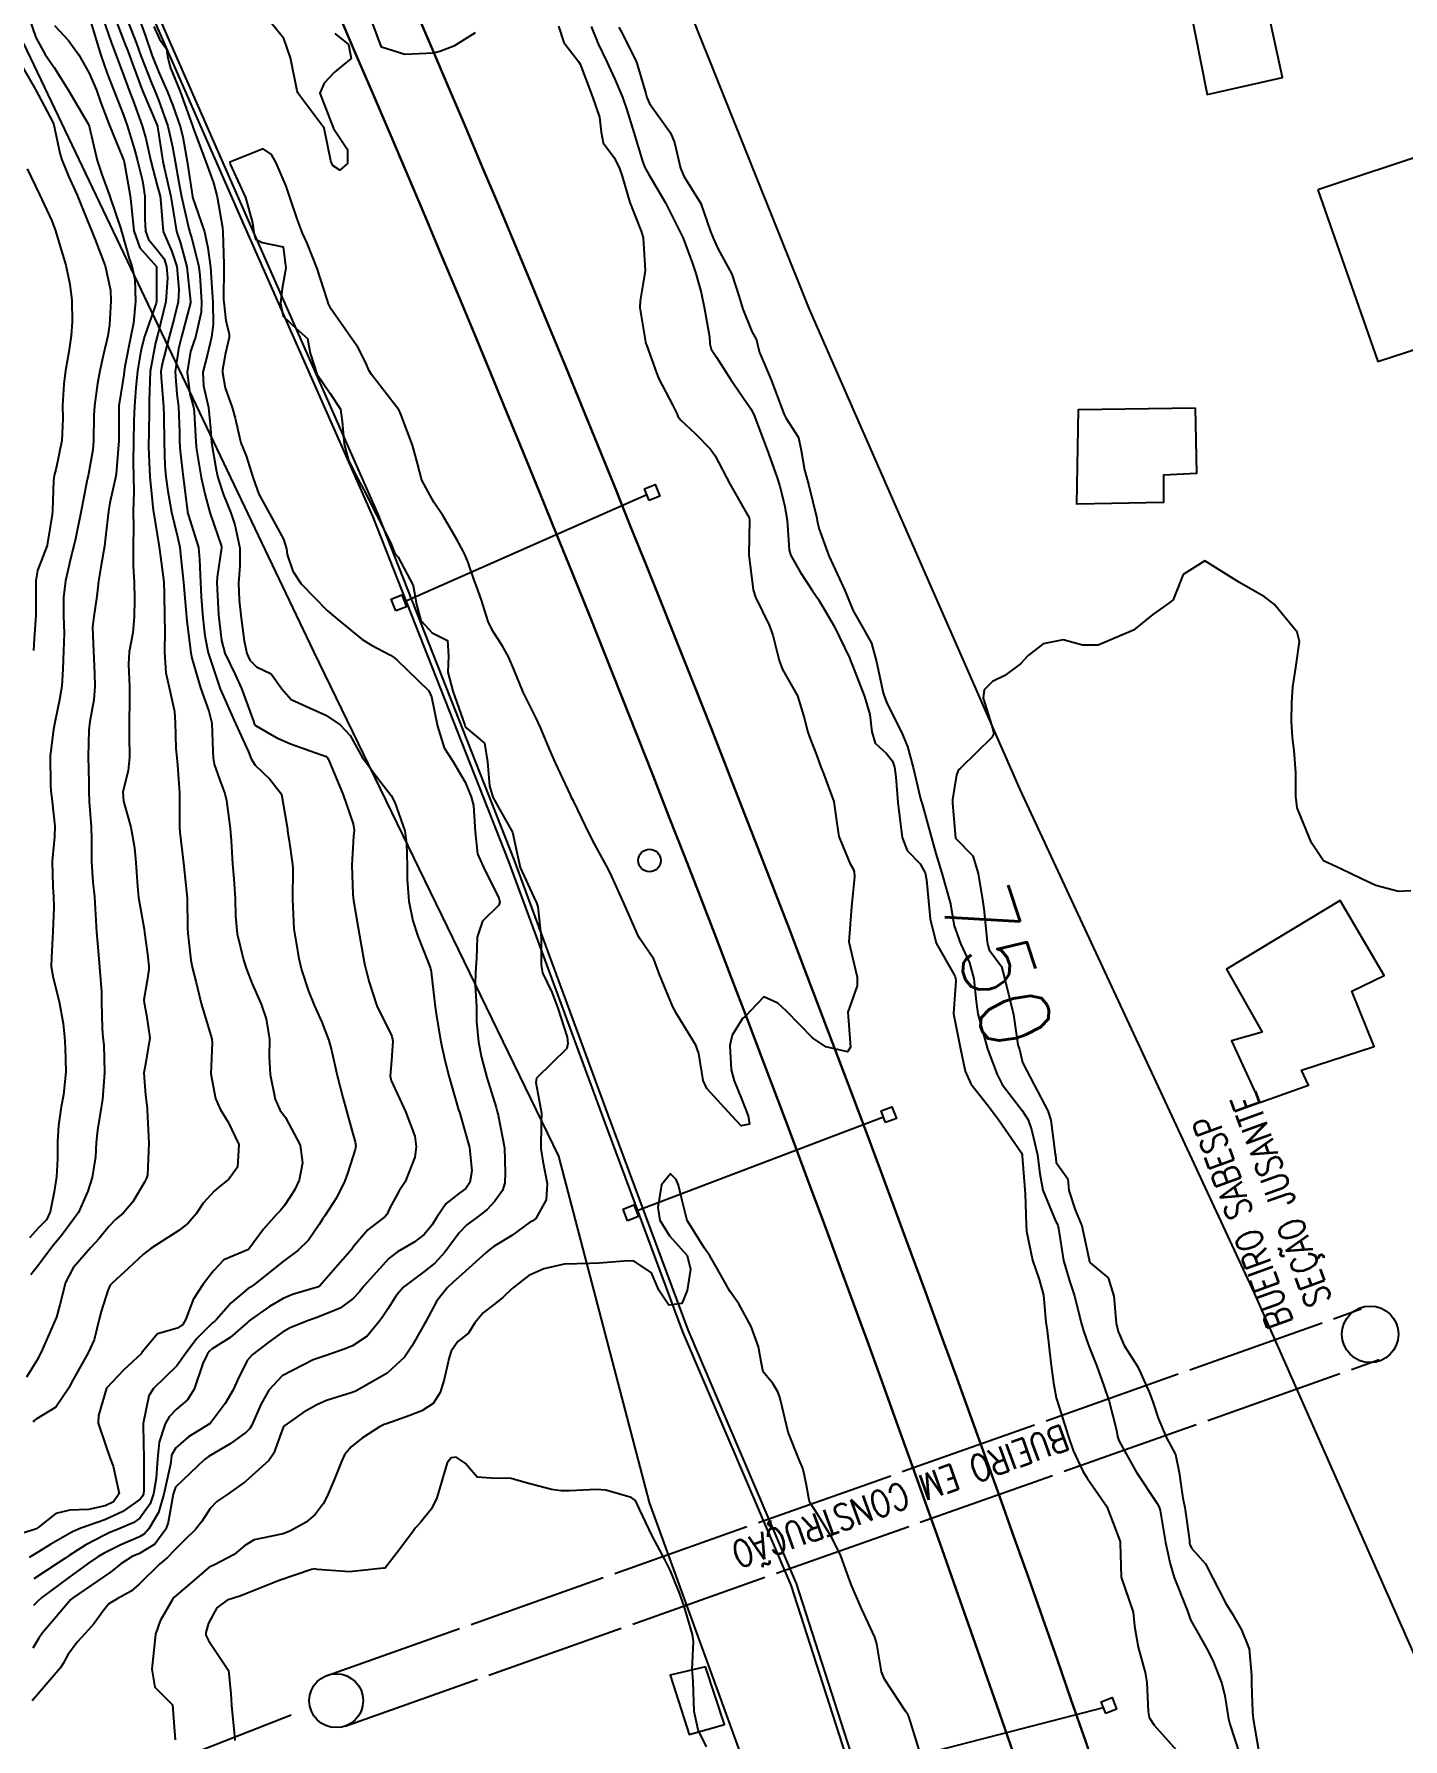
# Model space of a CAD drawing. Header units: metres. Extents: x 318500 to 325275, y 7408834 to 7428799.
# Drawn here: x 322044.4 to 322122.5, y 7422528 to 7422625.2 of the extents above; entities that cross this region are included whole.
import ezdxf
from ezdxf.enums import TextEntityAlignment as Align

# ---------------------------------------------------------------- set-up
doc = ezdxf.new("R2010")
doc.units = ezdxf.units.M
doc.header["$MEASUREMENT"] = 0
doc.linetypes.add('CONTINUO', pattern=[0])
doc.linetypes.add('TRACEJADO', pattern=[8.7, 8, -0.7])
doc.layers.add('_TEXTO_CONGELA', color=45, linetype='Continuous', plot=False)
for name, color, linetype in [('BUEIRO', 151, 'Continuous'), ('Canaleta de Drenagem', 151, 'Continuous'), ('Cotas', 45, 'Continuous'), ('Curvas de Nivel 1m', 11, 'Continuous'), ('Curvas de Nivel 5m', 15, 'Continuous'), ('Divisas', 45, 'Continuous'), ('Edificações', 30, 'Continuous'), ('Linha Férrea', 20, 'Continuous'), ('Postes', 20, 'Continuous'), ('Pórticos', 45, 'Continuous'), ('Vias Primárias', 230, 'Continuous')]:
    doc.layers.add(name, color=color, linetype=linetype)
doc.styles.add('ROMANS', font='romans', dxfattribs={"height": 0.2})
doc.styles.add('Style-STANDARD', font='STANDARD.shx')

msp = doc.modelspace()

# ---------------------------------------------------------------- linework, layer by layer
at = {"layer": '_TEXTO_CONGELA'}
msp.add_line((321611.191, 7422354.047), (322059.095, 7422529.362), dxfattribs=at)
at = {"layer": 'BUEIRO', "linetype": 'TRACEJADO', "flags": 128}
for points in [[(322061.158, 7422531.61), (322120.138, 7422552.506)], [(322062.181, 7422528.723), (322121.161, 7422549.618)]]:
    msp.add_lwpolyline(points, dxfattribs=at)
at = {"layer": 'BUEIRO', "linetype": 'CONTINUO'}
for centre, radius in [((322120.65, 7422551.062), 1.613), ((322061.669, 7422530.167), 1.537)]:
    msp.add_circle(centre, radius, dxfattribs=at)
at = {"layer": 'Canaleta de Drenagem'}
for points in [[(322095.666, 7422511.795), (322087.628, 7422536.75), (322081.446, 7422551.203), (322076.881, 7422563.485), (322071.511, 7422578.033), (322063.755, 7422597.724), (322056.442, 7422614.289), (322042.274, 7422646.556)], [(322042.549, 7422646.677), (322056.716, 7422614.41), (322064.032, 7422597.839), (322071.791, 7422578.14), (322077.162, 7422563.589), (322081.725, 7422551.315), (322087.909, 7422536.855), (322095.95, 7422511.892)]]:
    msp.add_lwpolyline(points, dxfattribs=at)
at = {"layer": 'Curvas de Nivel 1m', "flags": 128}
for points, elevation in [([(322048.401, 7422626.012), (322048.837, 7422624.758), (322049.108, 7422624.005), (322049.562, 7422622.786), (322049.86, 7422621.995), (322050.059, 7422621.476), (322050.602, 7422619.984), (322050.803, 7422619.271), (322051.095, 7422617.976), (322051.478, 7422616.507), (322051.619, 7422615.968), (322051.637, 7422615.798), (322051.792, 7422613.965), (322052.285, 7422612.814), (322052.571, 7422611.953), (322052.695, 7422610.657), (322052.649, 7422609.951), (322052.431, 7422609.01), (322052.147, 7422607.958), (322051.714, 7422606.335), (322051.665, 7422605.965), (322051.677, 7422605.623), (322051.816, 7422603.962), (322051.838, 7422603.426), (322051.848, 7422601.961), (322051.892, 7422600.586), (322051.946, 7422599.96), (322052.056, 7422599.15), (322052.269, 7422597.954), (322052.614, 7422596.544), (322052.741, 7422595.947), (322052.792, 7422595.542), (322052.947, 7422593.943), (322053.121, 7422591.97), (322053.128, 7422591.94), (322053.147, 7422591.732), (322053.369, 7422589.938), (322053.431, 7422589.622), (322053.934, 7422587.932), (322054.4, 7422586.607), (322054.563, 7422585.925), (322054.634, 7422584.328), (322054.65, 7422583.916), (322054.701, 7422583.579), (322055.028, 7422582.668), (322055.317, 7422581.907), (322055.415, 7422581.505), (322055.621, 7422579.904), (322055.684, 7422579.202), (322055.757, 7422577.902), (322055.824, 7422577.035), (322055.902, 7422575.9), (322055.918, 7422574.907), (322056.015, 7422573.899), (322056.375, 7422572.416), (322056.54, 7422571.893), (322056.878, 7422571.058), (322057.385, 7422569.882), (322057.663, 7422569.062), (322057.86, 7422567.875), (322057.847, 7422566.901), (322057.891, 7422565.874), (322058.184, 7422564.475), (322058.457, 7422563.865), (322058.773, 7422563.421), (322059.619, 7422561.847), (322059.736, 7422560.841), (322059.545, 7422559.848), (322059.295, 7422559.278), (322058.708, 7422558.407), (322058.463, 7422558.104), (322058.242, 7422557.867), (322057.51, 7422557.055), (322056.67, 7422555.89), (322055.265, 7422555.303), (322054.658, 7422554.689), (322054.086, 7422553.918), (322053.507, 7422553.057), (322053.096, 7422551.933), (322052.921, 7422551.63), (322052.612, 7422551.414), (322051.478, 7422551.085), (322050.591, 7422550.046), (322050.567, 7422549.993), (322050.554, 7422549.97), (322049.541, 7422549.019), (322048.57, 7422547.99), (322048.103, 7422546.44), (322048.089, 7422545.997), (322048.521, 7422544.693), (322048.781, 7422543.987), (322048.94, 7422543.551), (322049.286, 7422541.982), (322048.96, 7422541.508), (322048.479, 7422541.284), (322047.536, 7422541.065), (322046.475, 7422541.03), (322045.67, 7422540.834), (322044.66, 7422540.047), (322044.546, 7422539.961), (322044.458, 7422539.927), (322043.021, 7422539.495)], 758), ([(322049.091, 7422626.005), (322049.587, 7422624.724), (322049.792, 7422624.206), (322049.87, 7422623.996), (322050.043, 7422623.523), (322050.622, 7422621.984), (322051.433, 7422620.06), (322051.467, 7422619.971), (322051.48, 7422619.931), (322051.517, 7422619.691), (322051.739, 7422618.203), (322051.778, 7422617.966), (322051.845, 7422617.614), (322052.233, 7422615.959), (322052.386, 7422615.026), (322052.55, 7422613.953), (322052.78, 7422613.297), (322053.147, 7422611.944), (322053.358, 7422609.973), (322053.355, 7422609.941), (322053.347, 7422609.898), (322052.849, 7422607.948), (322052.666, 7422607.263), (322052.476, 7422605.953), (322052.582, 7422604.69), (322052.673, 7422603.95), (322052.723, 7422602.514), (322052.732, 7422601.948), (322052.76, 7422601.433), (322052.928, 7422599.945), (322053.184, 7422597.987), (322053.193, 7422597.941), (322053.228, 7422597.827), (322053.806, 7422595.934), (322053.876, 7422595.25), (322053.918, 7422593.933), (322053.969, 7422593.131), (322054.065, 7422591.931), (322054.167, 7422590.897), (322054.356, 7422589.928), (322054.982, 7422588.041), (322055.026, 7422587.921), (322055.097, 7422587.744), (322055.924, 7422585.907), (322056.664, 7422584.277), (322056.825, 7422583.892), (322057.036, 7422583.531), (322057.886, 7422582.731), (322058.544, 7422581.867), (322058.868, 7422579.986), (322058.879, 7422579.862), (322058.893, 7422579.765), (322058.983, 7422579.206), (322059.178, 7422577.858), (322059.191, 7422577.633), (322059.18, 7422575.856), (322059.258, 7422574.197), (322059.297, 7422573.854), (322059.537, 7422572.491), (322059.693, 7422571.848), (322060.085, 7422570.629), (322060.41, 7422569.837), (322060.845, 7422568.863), (322061.248, 7422567.826), (322061.39, 7422567.259), (322061.713, 7422565.821), (322062.049, 7422564.559), (322062.245, 7422563.815), (322062.753, 7422562.013), (322062.784, 7422561.809), (322062.748, 7422561.607), (322062.313, 7422560.235), (322062.167, 7422559.816), (322061.683, 7422558.853), (322061.022, 7422557.827), (322060.889, 7422557.636), (322060.692, 7422557.327), (322060.082, 7422556.436), (322059.479, 7422555.848), (322058.664, 7422555.228), (322056.96, 7422553.885), (322056.78, 7422553.756), (322056.647, 7422553.666), (322055.67, 7422552.864), (322054.832, 7422551.908), (322054.727, 7422551.8), (322054.617, 7422551.714), (322053.709, 7422550.818), (322053.058, 7422549.933), (322052.583, 7422549.262), (322051.229, 7422547.96), (322050.976, 7422547.552), (322050.652, 7422545.968), (322050.647, 7422545.86), (322050.691, 7422543.967), (322050.692, 7422542.167), (322050.665, 7422541.967), (322050.621, 7422541.835), (322050.485, 7422541.658), (322049.501, 7422540.953), (322048.468, 7422540.49), (322047.103, 7422540.01), (322046.66, 7422539.813), (322046.455, 7422539.702), (322045.393, 7422539.089), (322044.437, 7422538.51), (322044.149, 7422538.338)], 757), ([(322044.162, 7422626.072), (322044.536, 7422625.013), (322045.072, 7422624.058), (322045.569, 7422623.32), (322046.381, 7422622.038), (322047.521, 7422620.096), (322047.556, 7422620.02), (322047.57, 7422619.969), (322048.026, 7422618.015), (322048.294, 7422617.206), (322048.736, 7422616.007), (322049.391, 7422614.05), (322049.408, 7422614), (322049.439, 7422613.893), (322049.85, 7422612.419), (322050.007, 7422611.991), (322050.178, 7422611.219), (322050.226, 7422609.987), (322050.106, 7422608.724), (322049.951, 7422607.991), (322049.61, 7422606.263), (322049.575, 7422605.996), (322049.545, 7422605.789), (322049.314, 7422604.236), (322049.275, 7422604.036), (322049.269, 7422604), (322049.268, 7422602.012), (322049.12, 7422600.143), (322049.099, 7422600.002), (322048.751, 7422598.492), (322048.673, 7422598.006), (322048.529, 7422596.688), (322048.44, 7422596.008), (322048.263, 7422594.936), (322048.108, 7422594.011), (322048.007, 7422593.168), (322047.831, 7422592.01), (322047.769, 7422591.383), (322047.814, 7422590.01), (322047.871, 7422588.772), (322047.893, 7422588.008), (322047.843, 7422587.255), (322047.62, 7422586.012), (322047.556, 7422585.52), (322047.52, 7422584.013), (322047.551, 7422582.538), (322047.557, 7422582.012), (322047.578, 7422581.445), (322047.69, 7422580.01), (322047.712, 7422579.276), (322047.708, 7422578.009), (322047.791, 7422576.85), (322047.871, 7422576.006), (322047.937, 7422574.993), (322047.998, 7422574.004), (322048.068, 7422573.168), (322048.171, 7422572.001), (322048.27, 7422570.598), (322048.282, 7422569.999), (322048.308, 7422568.528), (322048.357, 7422567.997), (322048.406, 7422567.577), (322048.458, 7422565.995), (322048.33, 7422564.454), (322048.259, 7422563.998), (322048.052, 7422562.71), (322047.971, 7422562.002), (322047.927, 7422561.187), (322047.754, 7422560.005), (322047.503, 7422559.224), (322046.967, 7422558.016), (322046.86, 7422557.856), (322046.694, 7422557.642), (322046.003, 7422556.707), (322045.441, 7422556.038), (322044.659, 7422554.99), (322044.255, 7422554.453)], 761), ([(322047.658, 7422625.961), (322048.231, 7422624.013), (322048.596, 7422622.978), (322048.974, 7422622.006), (322049.529, 7422620.592), (322049.746, 7422619.997), (322050.158, 7422618.642), (322050.328, 7422617.988), (322050.621, 7422616.845), (322050.746, 7422615.981), (322050.744, 7422614.687), (322050.789, 7422613.98), (322050.961, 7422613.503), (322051.43, 7422612.938), (322051.852, 7422612.391), (322051.995, 7422611.961), (322052.051, 7422611.32), (322051.946, 7422609.962), (322051.485, 7422608.091), (322051.45, 7422607.969), (322051.356, 7422607.613), (322051.06, 7422605.974), (322050.991, 7422604.299), (322050.992, 7422603.975), (322050.969, 7422602.29), (322050.963, 7422601.975), (322050.962, 7422601.66), (322051.034, 7422599.973), (322051.231, 7422598.038), (322051.239, 7422597.97), (322051.562, 7422595.965), (322051.765, 7422594.541), (322051.826, 7422593.96), (322051.86, 7422593.269), (322051.866, 7422591.959), (322051.883, 7422591.215), (322051.879, 7422589.959), (322051.944, 7422588.794), (322052.139, 7422587.954), (322052.439, 7422586.59), (322052.485, 7422585.949), (322052.527, 7422584.468), (322052.571, 7422583.947), (322052.619, 7422583.529), (322052.73, 7422581.944), (322052.718, 7422580.221), (322052.729, 7422579.944), (322052.752, 7422579.708), (322052.947, 7422577.94), (322052.967, 7422577.763), (322053.156, 7422575.937), (322053.186, 7422574.207), (322053.197, 7422573.936), (322053.367, 7422572.405), (322053.465, 7422571.931), (322053.683, 7422571.123), (322053.972, 7422569.923), (322054.455, 7422568.297), (322054.574, 7422567.914), (322054.591, 7422567.677), (322054.524, 7422565.914), (322054.789, 7422564.508), (322055.045, 7422563.907), (322055.503, 7422563.168), (322056.114, 7422561.896), (322056.041, 7422560.592), (322055.546, 7422559.902), (322055.091, 7422559.54), (322054.72, 7422559.243), (322054.085, 7422558.544), (322053.672, 7422557.925), (322053.229, 7422557.395), (322052.686, 7422556.98), (322052.053, 7422556.576), (322051.087, 7422555.964), (322050.667, 7422555.632), (322049.809, 7422554.828), (322048.877, 7422553.988), (322048.777, 7422553.86), (322048.643, 7422553.552), (322048.251, 7422552.37), (322048.168, 7422551.997), (322047.854, 7422550.749), (322047.519, 7422550.006), (322046.573, 7422548.305), (322046.436, 7422548.022), (322045.678, 7422546.908), (322044.543, 7422546.229), (322044.438, 7422546.155), (322044.373, 7422546.052)], 759), ([(322049.765, 7422625.998), (322050.27, 7422624.673), (322050.525, 7422623.986), (322051.149, 7422622.383), (322051.314, 7422621.974), (322051.542, 7422621.419), (322052.06, 7422619.962), (322052.336, 7422618.786), (322052.474, 7422617.955), (322052.68, 7422616.754), (322052.847, 7422615.949), (322053.268, 7422614.117), (322053.311, 7422613.942), (322053.341, 7422613.843), (322053.436, 7422613.554), (322053.829, 7422611.936), (322053.889, 7422611.459), (322053.989, 7422609.934), (322053.968, 7422609.348), (322053.635, 7422607.937), (322053.564, 7422607.732), (322053.352, 7422607.12), (322053.162, 7422605.943), (322053.321, 7422604.705), (322053.528, 7422603.938), (322053.564, 7422603.68), (322053.65, 7422601.936), (322053.693, 7422601.519), (322053.965, 7422599.933), (322054.171, 7422599.006), (322054.463, 7422597.928), (322055.12, 7422596.002), (322055.129, 7422595.921), (322054.868, 7422594.238), (322054.856, 7422593.923), (322054.96, 7422592.115), (322054.978, 7422591.922), (322055.131, 7422590.641), (322055.314, 7422589.917), (322055.894, 7422588.695), (322056.269, 7422587.902), (322056.941, 7422586.023), (322056.995, 7422585.891), (322057.069, 7422585.79), (322058.275, 7422585.088), (322059.059, 7422584.741), (322060.766, 7422584.13), (322061.052, 7422584.029), (322061.161, 7422583.948), (322061.226, 7422583.837), (322061.357, 7422583.524), (322062.058, 7422581.824), (322062.639, 7422580.172), (322062.692, 7422579.814), (322062.65, 7422579.478), (322062.555, 7422577.816), (322062.622, 7422576.138), (322062.662, 7422575.813), (322062.917, 7422574.253), (322062.989, 7422573.809), (322063.274, 7422572.185), (322063.367, 7422571.803), (322063.539, 7422571.141), (322063.988, 7422569.793), (322064.834, 7422568.062), (322064.892, 7422567.779), (322064.819, 7422566.687), (322064.754, 7422565.781), (322064.806, 7422565.53), (322065.617, 7422563.767), (322066.157, 7422562.361), (322066.233, 7422561.758), (322066.147, 7422561.162), (322065.6, 7422559.767), (322065.255, 7422559.239), (322064.707, 7422558.229), (322064.574, 7422557.909), (322064.453, 7422557.784), (322063.465, 7422557.022), (322062.674, 7422556.097), (322062.556, 7422555.926), (322062.463, 7422555.812), (322061.621, 7422554.86), (322060.726, 7422553.829), (322060.685, 7422553.794), (322060.649, 7422553.778), (322059.169, 7422553.325), (322058.639, 7422553.112), (322057.852, 7422552.652), (322056.776, 7422551.888), (322056.688, 7422551.82), (322056.618, 7422551.759), (322055.617, 7422550.888), (322054.595, 7422550.233), (322054.421, 7422550.084), (322054.297, 7422549.914), (322054.06, 7422549.393), (322053.571, 7422547.925), (322053.175, 7422547.317), (322052.553, 7422546.801), (322052.131, 7422546.362), (322051.914, 7422545.949), (322051.561, 7422544.918), (322051.468, 7422543.956), (322051.403, 7422542.86), (322051.248, 7422541.959), (322051.055, 7422541.388), (322050.469, 7422540.576), (322050.116, 7422540.323), (322049.315, 7422539.981), (322048.709, 7422539.735), (322048.454, 7422539.616), (322047.391, 7422539.06), (322046.436, 7422538.45), (322046.181, 7422538.276), (322045.807, 7422538.029), (322044.421, 7422537.116)], 756), ([(322061.594, 7422625.242), (322062.373, 7422624.614), (322062.513, 7422623.826), (322062.005, 7422623.402), (322061.568, 7422623.039), (322060.986, 7422622.418), (322060.735, 7422621.848), (322061.52, 7422619.84), (322062.309, 7422618.629), (322062.302, 7422617.828), (322061.869, 7422617.46), (322061.498, 7422617.712), (322061.41, 7422617.841), (322061.358, 7422617.984), (322060.979, 7422619.845), (322059.549, 7422621.762), (322059.486, 7422621.861), (322059.436, 7422621.977), (322059.066, 7422623.868), (322058.68, 7422624.963), (322057.945, 7422625.885)], 754), ([(322069.596, 7422625.284), (322068.377, 7422624.537), (322067.585, 7422624.22), (322067.212, 7422624.136), (322065.583, 7422624.06), (322064.25, 7422624.464), (322063.751, 7422625.808)], 754), ([(322074.349, 7422625.669), (322074.655, 7422624.728), (322075.48, 7422623.651), (322075.578, 7422623.496), (322076.293, 7422621.639), (322076.68, 7422620.485), (322076.787, 7422619.631), (322076.897, 7422619.012), (322077.506, 7422618.198), (322077.804, 7422617.617), (322077.985, 7422617.123), (322078.423, 7422615.61), (322079.066, 7422613.984), (322079.185, 7422613.603), (322079.285, 7422611.737), (322079.274, 7422611.601), (322078.998, 7422610.002), (322078.99, 7422609.604), (322079.305, 7422607.657), (322079.319, 7422607.6), (322079.359, 7422607.485), (322079.856, 7422606.103), (322080.061, 7422605.589), (322080.868, 7422604.026), (322081.096, 7422603.573), (322081.161, 7422603.426), (322081.306, 7422603.21), (322082.167, 7422602.425), (322083.026, 7422601.544), (322083.284, 7422601.171), (322084.132, 7422599.531), (322085.232, 7422597.628), (322085.241, 7422597.52), (322085.21, 7422595.52), (322085.454, 7422593.516), (322085.578, 7422593.11), (322086.364, 7422591.502), (322086.578, 7422590.932), (322086.93, 7422589.493), (322087.122, 7422588.985), (322087.99, 7422587.477), (322088.38, 7422586.171), (322088.543, 7422585.468), (322088.677, 7422585.077), (322089.057, 7422584.12), (322089.294, 7422583.458), (322089.462, 7422583.038), (322090.059, 7422581.45), (322090.228, 7422580.221), (322090.338, 7422579.447), (322090.975, 7422577.939), (322091.152, 7422577.618), (322091.22, 7422577.436), (322091.242, 7422577.16), (322091.052, 7422575.438), (322090.91, 7422573.44), (322091.281, 7422571.821), (322091.377, 7422571.433), (322091.384, 7422570.931), (322090.86, 7422569.44), (322090.997, 7422567.438), (322090.827, 7422567.167), (322089.606, 7422567.452), (322088.838, 7422567.969), (322087.356, 7422569.483), (322086.867, 7422569.956), (322086.058, 7422570.316), (322085.302, 7422569.513), (322085.092, 7422569.281), (322084.853, 7422569.066), (322084.251, 7422568.114), (322084.118, 7422567.527), (322084.202, 7422566.14), (322084.361, 7422565.524), (322084.794, 7422564.486), (322085.175, 7422563.514), (322085.239, 7422563.047), (322084.772, 7422562.956), (322084.227, 7422563.526), (322082.803, 7422565.077), (322082.603, 7422565.543), (322082.352, 7422567.074), (322082.175, 7422567.55), (322081.103, 7422569.32), (322080.963, 7422569.568), (322080.863, 7422569.747), (322080.111, 7422571.582), (322079.779, 7422572.467), (322079.011, 7422573.598), (322078.912, 7422573.758), (322078.097, 7422575.608), (322077.398, 7422577.181), (322077.186, 7422577.618), (322076.974, 7422577.993), (322076.394, 7422579.038), (322076.106, 7422579.633), (322075.219, 7422581.445), (322075.111, 7422581.649), (322075.023, 7422581.83), (322074.17, 7422583.663), (322073.831, 7422584.442), (322073.325, 7422585.676), (322073.078, 7422586.207), (322072.326, 7422587.688), (322071.782, 7422589.032), (322071.49, 7422589.696), (322071.136, 7422590.349), (322070.607, 7422591.17), (322070.333, 7422591.712), (322069.96, 7422592.926), (322069.673, 7422593.723), (322069.538, 7422594.08), (322069.194, 7422595.087), (322068.996, 7422595.531), (322068.901, 7422595.734), (322068.556, 7422596.394), (322067.742, 7422597.752), (322067.242, 7422598.529), (322066.543, 7422599.767), (322066.306, 7422600.734), (322066.026, 7422601.773), (322065.308, 7422603.638), (322065.238, 7422603.781), (322064.978, 7422604.122), (322063.674, 7422605.805), (322063.552, 7422606.017), (322063.347, 7422606.511), (322062.903, 7422607.364), (322062.582, 7422607.822), (322061.385, 7422609.532), (322061.232, 7422609.842), (322061.151, 7422610.085), (322060.571, 7422611.848), (322060.001, 7422613.287), (322059.748, 7422613.857), (322059.451, 7422614.623), (322059.038, 7422615.866), (322058.804, 7422616.547), (322058.244, 7422617.879), (322057.975, 7422618.354), (322057.508, 7422618.672), (322055.607, 7422617.918), (322055.624, 7422617.793), (322056.498, 7422615.905), (322056.897, 7422614.45), (322056.963, 7422613.897), (322057.071, 7422613.53), (322057.434, 7422613.337), (322058.646, 7422613.086), (322058.791, 7422611.869), (322058.577, 7422610.698), (322058.498, 7422609.873), (322058.646, 7422609.138), (322059.369, 7422608.439), (322060.026, 7422607.853), (322060.182, 7422607.021), (322060.558, 7422605.848), (322061.323, 7422604.71), (322061.911, 7422603.831), (322062.007, 7422603.122), (322062.121, 7422601.827), (322062.363, 7422600.916), (322062.917, 7422599.815), (322063.251, 7422599.222), (322063.965, 7422597.799), (322064.77, 7422596.223), (322064.938, 7422595.784), (322065.017, 7422595.602), (322065.196, 7422595.378), (322066.061, 7422593.771), (322066.255, 7422592.677), (322066.497, 7422591.767), (322067.143, 7422591.062), (322068.024, 7422590.632), (322068.066, 7422589.746), (322068.031, 7422588.831), (322068.327, 7422587.742), (322069.003, 7422585.799), (322069.023, 7422585.731), (322069.035, 7422585.696), (322069.069, 7422585.667), (322070.132, 7422584.785), (322070.296, 7422583.711), (322070.404, 7422582.334), (322070.606, 7422581.706), (322071.009, 7422580.977), (322071.728, 7422579.693), (322071.931, 7422578.74), (322072.169, 7422577.688), (322072.945, 7422575.989), (322073.101, 7422575.678), (322073.165, 7422575.448), (322073.356, 7422573.673), (322073.354, 7422572.133), (322073.433, 7422571.672), (322073.966, 7422570.571), (322074.317, 7422569.658), (322074.835, 7422568), (322074.874, 7422567.649), (322074.827, 7422567.371), (322073.087, 7422565.676), (322073.052, 7422565.43), (322073.371, 7422563.671), (322073.363, 7422563.079), (322073.342, 7422561.664), (322073.462, 7422560.943), (322073.702, 7422559.66), (322073.648, 7422558.729), (322073.062, 7422557.666), (322072.844, 7422557.522), (322072.696, 7422557.431), (322071.676, 7422556.695), (322070.676, 7422556.081), (322070.451, 7422555.926), (322070.198, 7422555.707), (322068.656, 7422554.323), (322068.344, 7422554.042), (322068.016, 7422553.736), (322067.409, 7422552.972), (322066.752, 7422551.749), (322066.709, 7422551.658), (322066.616, 7422551.49), (322065.974, 7422550.385), (322065.559, 7422549.765), (322064.581, 7422548.839), (322062.745, 7422547.807), (322062.621, 7422547.757), (322062.569, 7422547.736), (322061.108, 7422547.278), (322060.558, 7422547.035), (322059.791, 7422546.601), (322058.739, 7422545.857), (322058.644, 7422545.752), (322058.534, 7422545.443), (322058.105, 7422544.277), (322057.823, 7422543.87), (322056.498, 7422542.659), (322055.431, 7422541.901), (322054.863, 7422541.528), (322054.478, 7422541.134), (322053.994, 7422540.39), (322053.648, 7422539.922), (322053.035, 7422539.348), (322052.442, 7422538.748), (322052.041, 7422538.341), (322051.593, 7422537.953), (322050.418, 7422536.817), (322049.967, 7422536.422), (322049.173, 7422535.982), (322048.701, 7422535.692), (322048.4, 7422535.308), (322047.84, 7422534.547), (322047.348, 7422534.005), (322046.889, 7422533.496), (322046.361, 7422532.773), (322046.09, 7422532.288), (322045.924, 7422532.026), (322044.331, 7422530.166)], 753), ([(322051.269, 7422625.647), (322051.589, 7422624.919), (322051.991, 7422624.371), (322052.052, 7422623.963), (322052.196, 7422623.335), (322052.767, 7422621.952), (322053.469, 7422619.993), (322053.483, 7422619.941), (322053.493, 7422619.913), (322053.519, 7422619.809), (322054.238, 7422617.933), (322054.668, 7422616.743), (322054.877, 7422615.926), (322055.18, 7422614.187), (322055.207, 7422613.922), (322055.261, 7422612.082), (322055.259, 7422611.922), (322055.246, 7422610.067), (322055.252, 7422609.921), (322055.374, 7422608.868), (322055.567, 7422608.121), (322055.567, 7422607.917), (322055.351, 7422607.015), (322055.185, 7422606.078), (322055.174, 7422605.922), (322055.327, 7422605.047), (322055.738, 7422603.914), (322055.895, 7422603.318), (322056.217, 7422601.906), (322056.534, 7422601.162), (322056.939, 7422599.895), (322057.246, 7422598.975), (322057.863, 7422597.881), (322058.669, 7422596.408), (322058.826, 7422595.866), (322058.874, 7422595.542), (322059.187, 7422594.593), (322059.667, 7422593.855), (322061.157, 7422592.34), (322061.761, 7422591.831), (322063.133, 7422590.706), (322063.683, 7422590.357), (322064.755, 7422589.786), (322064.993, 7422589.647), (322065.126, 7422589.538), (322066.951, 7422587.761), (322067.095, 7422587.415), (322067.443, 7422585.754), (322067.823, 7422584.514), (322068.317, 7422583.741), (322069.032, 7422582.559), (322069.359, 7422581.725), (322069.505, 7422581.231), (322069.585, 7422579.721), (322069.729, 7422578.47), (322070.074, 7422577.713), (322070.944, 7422575.935), (322070.992, 7422575.699), (322070.991, 7422575.647), (322070.937, 7422575.533), (322070.015, 7422574.623), (322069.7, 7422573.718), (322069.676, 7422572.496), (322069.612, 7422571.719), (322069.598, 7422571), (322069.672, 7422569.718), (322069.667, 7422568.898), (322069.783, 7422567.716), (322069.962, 7422566.854), (322070.255, 7422565.708), (322070.785, 7422564.007), (322070.876, 7422563.699), (322070.911, 7422563.565), (322071.263, 7422561.692), (322071.309, 7422560.264), (322071.282, 7422559.692), (322071.152, 7422559.266), (322070.714, 7422558.663), (322070.253, 7422558.161), (322069.69, 7422557.715), (322069.12, 7422557.298), (322068.687, 7422556.854), (322068.205, 7422556.207), (322067.864, 7422555.738), (322067.292, 7422555.116), (322066.659, 7422554.623), (322065.531, 7422553.767), (322065.113, 7422553.303), (322064.631, 7422552.541), (322064.322, 7422552.087), (322064.119, 7422551.788), (322063.441, 7422550.964), (322062.599, 7422550.4), (322062.181, 7422550.229), (322061.036, 7422549.826), (322060.702, 7422549.715), (322060.588, 7422549.678), (322060.358, 7422549.604), (322058.578, 7422548.7), (322057.816, 7422547.871), (322057.375, 7422547.061), (322056.848, 7422545.885), (322056.734, 7422545.69), (322056.534, 7422545.489), (322055.611, 7422544.811), (322054.514, 7422544.161), (322054.356, 7422544.069), (322054.16, 7422543.915), (322052.494, 7422542.345), (322052.366, 7422541.942), (322052.077, 7422540.335), (322051.944, 7422539.948), (322051.312, 7422539.092), (322050.439, 7422538.566), (322050.022, 7422538.388), (322049.38, 7422537.98), (322048.862, 7422537.55), (322048.423, 7422537.241), (322046.627, 7422536.017), (322046.511, 7422535.916), (322046.407, 7422535.796), (322045.592, 7422534.832), (322044.907, 7422534.042), (322044.694, 7422533.727), (322044.367, 7422533.164)], 754), ([(322076.216, 7422625.641), (322076.612, 7422624.656), (322077.1, 7422623.627), (322077.565, 7422622.653), (322078.003, 7422621.615), (322078.253, 7422620.899), (322078.647, 7422619.609), (322079.143, 7422617.965), (322079.279, 7422617.602), (322079.494, 7422617.209), (322080.457, 7422615.585), (322081.441, 7422613.608), (322081.454, 7422613.57), (322081.991, 7422612.127), (322082.181, 7422611.559), (322082.479, 7422610.478), (322082.68, 7422609.551), (322082.955, 7422607.957), (322082.987, 7422607.546), (322083.063, 7422607.25), (322083.353, 7422606.794), (322084.168, 7422605.532), (322085.315, 7422603.835), (322085.488, 7422603.517), (322085.993, 7422602.206), (322086.249, 7422601.506), (322086.805, 7422599.959), (322086.952, 7422599.495), (322087.243, 7422598.361), (322087.386, 7422597.488), (322087.514, 7422595.787), (322087.602, 7422595.484), (322088.153, 7422594.518), (322088.832, 7422593.465), (322089.173, 7422592.975), (322090.065, 7422591.451), (322090.94, 7422589.634), (322091.028, 7422589.441), (322091.126, 7422589.204), (322091.812, 7422587.429), (322092.106, 7422586.403), (322092.218, 7422585.423), (322092.418, 7422584.774), (322093.058, 7422584.191), (322093.393, 7422583.745), (322093.506, 7422583.403), (322093.581, 7422582.863), (322093.701, 7422581.4), (322093.795, 7422580.611), (322093.947, 7422579.396), (322094.238, 7422578.647), (322094.975, 7422577.898), (322095.26, 7422577.377), (322095.349, 7422576.991), (322095.501, 7422575.374), (322095.555, 7422574.75), (322095.899, 7422573.37), (322096.892, 7422571.593), (322096.979, 7422571.447), (322097.002, 7422571.358), (322097.008, 7422571.239), (322096.877, 7422569.36), (322096.876, 7422569.343), (322097.286, 7422567.353), (322097.541, 7422566.073), (322097.868, 7422565.344), (322098.792, 7422564.16), (322099.448, 7422563.32), (322100.752, 7422561.406), (322100.792, 7422561.3), (322100.801, 7422561.248), (322100.942, 7422559.298), (322100.959, 7422559.066), (322101.02, 7422557.297), (322101.038, 7422556.954), (322101.385, 7422555.293), (322101.768, 7422554.18), (322102.005, 7422553.286), (322102.154, 7422551.758), (322102.217, 7422551.284), (322102.434, 7422549.44), (322102.451, 7422549.281), (322102.58, 7422548.293), (322102.741, 7422547.447), (322102.786, 7422547.277), (322102.885, 7422546.955), (322103.416, 7422545.267), (322103.711, 7422544.442), (322104.264, 7422543.254), (322104.514, 7422542.849), (322105.618, 7422541.233), (322106.344, 7422539.34), (322106.385, 7422539.221), (322106.397, 7422539.159), (322106.44, 7422537.22), (322107.131, 7422535.213), (322107.202, 7422534.408), (322107.409, 7422533.21), (322107.805, 7422531.766), (322107.91, 7422531.204), (322107.988, 7422529.55), (322108.042, 7422529.203), (322108.323, 7422528.765), (322109.748, 7422527.178)], 752), ([(322077.794, 7422625.618), (322078.026, 7422625.186), (322078.803, 7422623.608), (322079.323, 7422621.832), (322079.389, 7422621.602), (322079.545, 7422621.259), (322080.73, 7422619.582), (322080.974, 7422619.038), (322081.298, 7422617.573), (322081.493, 7422617.121), (322082.465, 7422615.555), (322083.025, 7422613.967), (322083.187, 7422613.544), (322083.262, 7422613.366), (322083.435, 7422612.995), (322084.244, 7422611.532), (322084.641, 7422610.288), (322084.859, 7422609.525), (322085.377, 7422608.26), (322085.633, 7422607.777), (322085.696, 7422607.515), (322085.814, 7422607.062), (322086.47, 7422605.503), (322087.184, 7422603.62), (322087.239, 7422603.491), (322087.259, 7422603.44), (322087.308, 7422603.336), (322088.03, 7422602.212), (322088.196, 7422601.476), (322088.388, 7422600.359), (322088.627, 7422599.469), (322089.077, 7422597.617), (322089.108, 7422597.462), (322089.123, 7422597.356), (322089.225, 7422596.986), (322089.771, 7422595.454), (322090.254, 7422594.389), (322090.702, 7422593.445), (322091.163, 7422592.331), (322091.662, 7422591.432), (322092.2, 7422590.483), (322092.486, 7422589.42), (322092.862, 7422587.656), (322092.938, 7422587.412), (322093.094, 7422587.022), (322093.912, 7422585.397), (322094.263, 7422584.593), (322094.583, 7422583.387), (322095.022, 7422581.527), (322095.067, 7422581.38), (322095.084, 7422581.314), (322095.618, 7422579.374), (322095.875, 7422578.478), (322096.22, 7422577.368), (322096.701, 7422575.605), (322096.75, 7422575.362), (322096.925, 7422574.362), (322097.276, 7422573.355), (322097.8, 7422572.248), (322098.036, 7422571.343), (322098.168, 7422570.043), (322098.269, 7422569.339), (322098.813, 7422567.348), (322098.816, 7422567.33), (322098.83, 7422567.293), (322099.367, 7422565.874), (322099.647, 7422565.317), (322100.788, 7422563.819), (322101.136, 7422563.296), (322101.321, 7422562.745), (322101.663, 7422561.291), (322101.804, 7422560.224), (322101.979, 7422559.288), (322102.704, 7422557.533), (322102.826, 7422557.278), (322102.874, 7422557.1), (322103.158, 7422555.273), (322103.506, 7422554.115), (322103.777, 7422553.263), (322104.165, 7422551.719), (322104.289, 7422551.255), (322104.607, 7422550.387), (322105.05, 7422549.243), (322105.46, 7422548.118), (322105.765, 7422547.232), (322106.171, 7422545.6), (322106.234, 7422545.225), (322106.314, 7422544.999), (322106.534, 7422544.595), (322107.291, 7422543.212), (322108.493, 7422541.422), (322108.619, 7422541.198), (322108.667, 7422541.017), (322108.971, 7422539.192), (322109.232, 7422537.973), (322109.477, 7422537.184), (322110.17, 7422535.417), (322110.259, 7422535.172), (322110.404, 7422534.787), (322111.318, 7422533.156), (322111.677, 7422532.454), (322112.179, 7422531.143), (322112.35, 7422530.451), (322112.571, 7422529.138), (322112.638, 7422528.825), (322113.204, 7422527.131)], 751), ([(322043.574, 7422623.667), (322044.504, 7422622.066), (322045.522, 7422620.157), (322045.561, 7422620.049), (322045.894, 7422618.434), (322046.012, 7422618.042), (322046.403, 7422617.12), (322046.892, 7422616.029), (322047.45, 7422614.659), (322047.704, 7422614.017), (322047.904, 7422613.547), (322048.478, 7422612.009), (322048.788, 7422610.617), (322048.817, 7422610.006), (322048.739, 7422608.637), (322048.638, 7422608.007), (322048.395, 7422606.965), (322048.192, 7422606.011), (322048.056, 7422605.286), (322047.876, 7422604.014), (322047.848, 7422603.468), (322047.825, 7422602.015), (322047.779, 7422601.511), (322047.508, 7422600.018), (322047.467, 7422599.807), (322047.239, 7422598.624), (322047.14, 7422598.113), (322047.121, 7422598.022), (322046.795, 7422596.437), (322046.704, 7422596.027), (322046.534, 7422595.371), (322046.223, 7422594.034), (322046.109, 7422593.093), (322046.112, 7422592.036), (322046.141, 7422591.029), (322046.117, 7422590.035), (322046.07, 7422588.996), (322046.019, 7422588.036), (322045.887, 7422587.239), (322045.633, 7422586.042), (322045.543, 7422585.563), (322045.353, 7422584.045), (322045.368, 7422582.389), (322045.395, 7422582.044), (322045.438, 7422581.619), (322045.61, 7422580.041), (322045.595, 7422579.427), (322045.466, 7422578.042), (322045.493, 7422576.589), (322045.534, 7422576.041), (322045.557, 7422575.414), (322045.498, 7422574.041), (322045.419, 7422572.566), (322045.414, 7422572.042), (322045.523, 7422571.398), (322045.856, 7422570.035), (322046.085, 7422568.788), (322046.158, 7422568.03), (322046.212, 7422567.417), (322046.247, 7422566.028), (322046.106, 7422564.714), (322045.977, 7422564.032), (322045.823, 7422562.975), (322045.76, 7422562.035), (322045.766, 7422561.061), (322045.708, 7422560.035), (322045.57, 7422559.184), (322045.358, 7422558.04), (322045.139, 7422557.597), (322044.686, 7422557.13), (322044.176, 7422556.557)], 762), ([(322044.033, 7422617.531), (322044.74, 7422616.061), (322045.448, 7422614.575), (322045.636, 7422614.047), (322046.05, 7422612.664), (322046.239, 7422612.038), (322046.479, 7422610.959), (322046.588, 7422610.032), (322046.607, 7422608.796), (322046.545, 7422608.032), (322046.416, 7422607.1), (322046.231, 7422606.037), (322046.12, 7422605.246), (322046.059, 7422604.039), (322046.071, 7422603.266), (322046.008, 7422602.039), (322045.689, 7422600.468), (322045.581, 7422600.045), (322045.544, 7422599.758), (322045.487, 7422598.046), (322045.463, 7422597.81), (322045.202, 7422596.186), (322045.18, 7422596.071), (322045.174, 7422596.05), (322044.626, 7422594.615), (322044.541, 7422594.056), (322044.539, 7422592.676), (322044.525, 7422592.056), (322044.436, 7422590.752), (322044.39, 7422590.057)], 763), ([(322094.922, 7422527.371), (322094.328, 7422529.266), (322094.267, 7422529.381), (322094.146, 7422529.57), (322092.938, 7422531.401), (322092.779, 7422531.819), (322092.511, 7422533.408), (322092.386, 7422533.797), (322091.636, 7422535.418), (322091.05, 7422536.798), (322090.809, 7422537.426), (322090.445, 7422538.425), (322089.964, 7422539.437), (322089.129, 7422540.801), (322088.696, 7422541.458), (322088.64, 7422541.607), (322088.5, 7422542.467), (322088.325, 7422543.279), (322088.266, 7422543.464), (322088.074, 7422543.91), (322087.441, 7422545.476), (322087.114, 7422546.929), (322086.98, 7422547.484), (322086.865, 7422547.778), (322086.578, 7422548.251), (322086.016, 7422548.927), (322085.902, 7422549.5), (322085.763, 7422550.342), (322085.332, 7422551.509), (322084.639, 7422552.794), (322084.128, 7422553.525), (322083.422, 7422554.773), (322082.985, 7422555.537), (322082.676, 7422555.969), (322081.687, 7422557.555), (322081.354, 7422558.927), (322081.196, 7422559.563), (322081.058, 7422559.89), (322080.736, 7422560.21), (322080.22, 7422559.578), (322080.005, 7422558.286), (322080.119, 7422557.579), (322080.687, 7422556.687), (322081.688, 7422555.555), (322081.881, 7422554.771), (322081.682, 7422553.555), (322081.384, 7422552.813), (322080.637, 7422552.727), (322080.078, 7422553.576), (322079.647, 7422554.567), (322078.666, 7422555.231), (322078.324, 7422555.261), (322076.665, 7422555.129), (322076.137, 7422555.101), (322074.664, 7422555.06), (322073.518, 7422554.805), (322072.657, 7422554.408), (322071.697, 7422553.684), (322071.168, 7422553.167), (322070.636, 7422552.745), (322070.057, 7422552.28), (322069.58, 7422551.716), (322069.205, 7422551.127), (322068.604, 7422550.652), (322068.229, 7422550.1), (322068.106, 7422549.735), (322067.826, 7422548.489), (322067.596, 7422547.74), (322067.19, 7422547.114), (322066.554, 7422546.707), (322065.869, 7422546.441), (322064.543, 7422545.961), (322064.41, 7422545.914), (322064.134, 7422545.786), (322063.169, 7422545.162), (322062.522, 7422544.636), (322062.146, 7422544.183), (322061.972, 7422543.815), (322061.551, 7422542.768), (322061.149, 7422541.823), (322060.924, 7422541.385), (322060.474, 7422540.788), (322059.962, 7422540.343), (322059.064, 7422539.851), (322058.634, 7422539.68), (322058.457, 7422539.638), (322056.993, 7422539.34), (322056.447, 7422539.012), (322055.84, 7422538.495), (322054.728, 7422537.907), (322054.509, 7422537.829), (322054.429, 7422537.784), (322053.43, 7422536.935), (322052.411, 7422536.051), (322052.32, 7422535.941), (322051.626, 7422534.717), (322051.353, 7422533.955), (322051.27, 7422533.053), (322051.148, 7422531.958), (322051.319, 7422530.935), (322052.33, 7422529.94), (322052.477, 7422527.937)], 752), ([(322082.788, 7422527.533), (322082.315, 7422528.508), (322082.081, 7422529.544), (322082.02, 7422531.218), (322082.004, 7422531.545), (322081.978, 7422531.924), (322082.042, 7422533.545), (322081.999, 7422533.933), (322081.512, 7422535.553), (322081.224, 7422536.364), (322080.744, 7422537.565), (322080.439, 7422538.187), (322079.686, 7422539.578), (322078.969, 7422541.099), (322078.747, 7422541.587), (322078.492, 7422541.762), (322077.05, 7422542.166), (322076.496, 7422542.206), (322074.997, 7422542.144), (322074.495, 7422542.145), (322073.944, 7422542.207), (322072.499, 7422542.6), (322071.651, 7422542.832), (322070.502, 7422542.852), (322069.708, 7422542.918), (322069.022, 7422543.722), (322068.515, 7422544.054), (322068.233, 7422544.014), (322067.99, 7422543.735), (322067.663, 7422542.573), (322067.406, 7422541.741), (322067.11, 7422541.115), (322066.469, 7422540.332), (322066.197, 7422540.021), (322066.001, 7422539.757), (322065.341, 7422538.872), (322064.499, 7422537.779), (322064.43, 7422537.734), (322064.368, 7422537.72), (322062.427, 7422537.523), (322060.605, 7422537.651), (322060.428, 7422537.678), (322060.252, 7422537.657), (322058.422, 7422537.029), (322056.98, 7422536.445), (322056.413, 7422536.214), (322056.168, 7422536.137), (322055.45, 7422535.9), (322054.853, 7422535.456), (322054.39, 7422534.582), (322054.23, 7422534.065), (322054.224, 7422533.912), (322054.375, 7422533.593), (322055.529, 7422531.898), (322055.659, 7422530.575), (322055.691, 7422529.896), (322055.841, 7422528.361), (322055.892, 7422527.894)], 751)]:
    msp.add_lwpolyline(points, dxfattribs=dict(at, elevation=elevation))
at = {"layer": 'Curvas de Nivel 5m', "flags": 128}
for points, elevation in [([(322050.463, 7422625.987), (322050.763, 7422625.153), (322051.166, 7422623.976), (322051.565, 7422622.988), (322052.023, 7422621.963), (322052.35, 7422621.146), (322052.765, 7422619.951), (322052.919, 7422619.354), (322053.172, 7422617.945), (322053.46, 7422615.95), (322053.47, 7422615.916), (322054.144, 7422613.933), (322054.339, 7422613.023), (322054.496, 7422611.929), (322054.58, 7422610.751), (322054.623, 7422609.928), (322054.644, 7422608.654), (322054.562, 7422607.928), (322054.324, 7422606.956), (322054.06, 7422605.933), (322054.104, 7422605.156), (322054.38, 7422603.929), (322054.493, 7422602.727), (322054.556, 7422601.927), (322054.817, 7422600.372), (322054.917, 7422599.923), (322055.245, 7422598.947), (322055.665, 7422597.913), (322055.893, 7422597.237), (322056.176, 7422595.905), (322056.171, 7422594.886), (322056.097, 7422593.906), (322056.14, 7422592.93), (322056.245, 7422591.904), (322056.415, 7422590.616), (322056.573, 7422589.898), (322056.736, 7422589.516), (322057.112, 7422589.122), (322057.956, 7422588.725), (322058.561, 7422587.868), (322059.091, 7422587.262), (322060.148, 7422586.785), (322061.078, 7422586.37), (322061.902, 7422585.828), (322062.464, 7422585.219), (322063.053, 7422584.144), (322063.175, 7422583.932), (322063.273, 7422583.807), (322064.006, 7422582.825), (322064.795, 7422581.783), (322065.014, 7422581.394), (322065.574, 7422579.774), (322065.682, 7422579.074), (322065.72, 7422577.773), (322065.722, 7422577.009), (322065.808, 7422575.771), (322066.045, 7422574.647), (322066.331, 7422573.766), (322066.896, 7422572.319), (322067.052, 7422571.918), (322067.08, 7422571.757), (322067.104, 7422571.54), (322067.313, 7422569.745), (322067.388, 7422569.208), (322067.641, 7422567.742), (322067.864, 7422566.695), (322068.109, 7422565.737), (322068.647, 7422563.866), (322068.692, 7422563.731), (322068.776, 7422563.471), (322069.277, 7422561.722), (322069.396, 7422560.38), (322069.28, 7422559.722), (322069.068, 7422559.382), (322068.721, 7422559.123), (322067.936, 7422558.514), (322067.403, 7422557.743), (322067.136, 7422557.303), (322066.685, 7422556.759), (322066.122, 7422556.314), (322065.154, 7422555.773), (322064.666, 7422555.395), (322063.238, 7422553.801), (322062.976, 7422553.474), (322062.639, 7422553.1), (322061.892, 7422552.556), (322060.623, 7422552.039), (322060.464, 7422551.99), (322060.036, 7422551.839), (322059.036, 7422551.431), (322058.61, 7422551.194), (322057.835, 7422550.638), (322056.87, 7422549.886), (322056.587, 7422549.57), (322056.027, 7422548.444), (322055.787, 7422547.898), (322055.339, 7422547.121), (322054.542, 7422546.06), (322054.469, 7422545.983), (322054.381, 7422545.912), (322053.246, 7422545.212), (322052.52, 7422544.594), (322052.279, 7422544.178), (322052.247, 7422543.944), (322052.21, 7422543.647), (322051.83, 7422541.95), (322051.52, 7422540.909), (322050.972, 7422539.962), (322050.733, 7422539.688), (322050.453, 7422539.517), (322049.379, 7422539.048), (322048.439, 7422538.583), (322048.062, 7422538.369), (322047.527, 7422538.004), (322046.422, 7422537.186), (322044.871, 7422536.043), (322044.629, 7422535.825), (322044.403, 7422535.605)], 755), ([(322045.597, 7422625.702), (322046.396, 7422624.846), (322046.987, 7422624.029), (322047.565, 7422622.992), (322047.986, 7422622.016), (322048.247, 7422621.305), (322048.732, 7422620.008), (322049.501, 7422618.141), (322049.538, 7422618.037), (322049.546, 7422617.999), (322049.565, 7422617.933), (322049.918, 7422615.993), (322049.971, 7422615.484), (322050.126, 7422613.99), (322050.471, 7422613.025), (322051.42, 7422611.97), (322051.407, 7422609.97), (322051.389, 7422609.874), (322050.738, 7422607.979), (322050.518, 7422607.149), (322050.323, 7422605.985), (322050.242, 7422605.07), (322050.165, 7422603.987), (322050.126, 7422603.159), (322050.107, 7422601.988), (322050.079, 7422600.798), (322050.101, 7422599.987), (322050.123, 7422599.111), (322050.092, 7422597.987), (322050.103, 7422597.1), (322050.093, 7422595.987), (322050.078, 7422594.876), (322050.142, 7422593.986), (322050.164, 7422592.986), (322050.14, 7422591.98), (322050.057, 7422591.06), (322049.864, 7422589.983), (322049.815, 7422589.281), (322049.869, 7422587.982), (322049.866, 7422587.205), (322049.853, 7422585.982), (322049.86, 7422585.18), (322049.871, 7422583.982), (322049.804, 7422583.21), (322049.502, 7422581.985), (322049.529, 7422581.468), (322049.945, 7422579.98), (322050.157, 7422578.8), (322050.239, 7422577.977), (322050.324, 7422576.599), (322050.391, 7422575.975), (322050.711, 7422574.174), (322050.74, 7422573.972), (322050.898, 7422572.74), (322050.978, 7422572.056), (322050.985, 7422571.969), (322050.984, 7422571.873), (322050.879, 7422571.249), (322050.702, 7422570.132), (322050.704, 7422569.972), (322050.85, 7422569.271), (322051.033, 7422567.967), (322050.816, 7422566.581), (322050.705, 7422566.077), (322050.7, 7422565.971), (322050.791, 7422564.706), (322050.876, 7422563.969), (322050.888, 7422563.859), (322050.983, 7422561.967), (322050.894, 7422560.13), (322050.852, 7422559.968), (322050.813, 7422559.884), (322050.727, 7422559.742), (322050.068, 7422558.618), (322049.524, 7422557.982), (322049.073, 7422557.608), (322048.688, 7422557.21), (322048.144, 7422556.532), (322047.661, 7422556.005), (322046.658, 7422554.852), (322046.219, 7422554.026), (322045.91, 7422552.752), (322045.705, 7422552.034), (322045.377, 7422551.27), (322044.839, 7422550.046), (322044.585, 7422549.574), (322044.008, 7422548.624)], 760), ([(322122.96, 7422576.363), (322122.26, 7422576.321), (322120.964, 7422576.666), (322120.163, 7422577.048), (322118.975, 7422577.607), (322117.979, 7422578.074), (322117.307, 7422579.085), (322117.001, 7422579.826), (322116.487, 7422581.098), (322116.4, 7422581.729), (322116.401, 7422583.1), (322116.32, 7422584.359), (322116.223, 7422585.103), (322116.162, 7422586.025), (322116.177, 7422587.104), (322116.232, 7422587.985), (322116.401, 7422589.101), (322116.613, 7422590.566), (322116.479, 7422591.1), (322115.174, 7422592.695), (322114.626, 7422593.126), (322113.192, 7422593.947), (322111.21, 7422595.17), (322109.987, 7422594.4), (322109.505, 7422593.195), (322109.42, 7422592.952), (322109.173, 7422592.764), (322108.255, 7422592.118), (322107.15, 7422591.22), (322105.141, 7422590.363), (322104.242, 7422590.364), (322103.144, 7422590.668), (322101.99, 7422590.443), (322101.135, 7422589.769), (322100.7, 7422589.306), (322099.806, 7422588.634), (322099.114, 7422588.295), (322098.631, 7422587.814), (322098.578, 7422587.338), (322099.076, 7422585.76), (322099.183, 7422585.328), (322099.068, 7422585.095), (322097.281, 7422583.357), (322097.159, 7422583.247), (322097.044, 7422582.975), (322096.823, 7422581.562), (322096.827, 7422581.362), (322096.99, 7422579.36), (322097.982, 7422578.347), (322098.293, 7422577.34), (322098.552, 7422575.73), (322098.616, 7422575.335), (322098.792, 7422573.451), (322098.821, 7422573.331), (322098.839, 7422573.261), (322098.907, 7422572.987), (322099.62, 7422572.042), (322099.817, 7422571.316), (322100.105, 7422570.078), (322100.304, 7422569.308), (322100.557, 7422567.581), (322100.643, 7422567.303), (322100.687, 7422567.161), (322100.823, 7422566.555), (322101.482, 7422565.293), (322102.262, 7422563.811), (322102.431, 7422563.283), (322102.689, 7422561.343), (322102.694, 7422561.281), (322102.746, 7422560.866), (322103.398, 7422559.931), (322103.464, 7422559.269), (322103.82, 7422558.157), (322104.193, 7422557.258), (322104.617, 7422555.305), (322104.627, 7422555.251), (322104.635, 7422555.215), (322104.669, 7422555.146), (322105.711, 7422554.284), (322106.023, 7422553.229), (322106.158, 7422551.697), (322106.276, 7422551.225), (322106.608, 7422550.423), (322107.396, 7422549.212), (322108.06, 7422547.72), (322108.249, 7422547.203), (322108.556, 7422546.277), (322109.017, 7422545.193), (322109.553, 7422544.207), (322109.749, 7422543.182), (322109.953, 7422541.723), (322110.078, 7422541.176), (322110.335, 7422539.299), (322110.351, 7422539.172), (322110.37, 7422539.083), (322110.457, 7422538.87), (322111.258, 7422537.968), (322111.671, 7422537.152), (322112.419, 7422535.717), (322112.775, 7422535.136), (322113.317, 7422534.21), (322113.743, 7422533.126), (322113.887, 7422531.602), (322113.884, 7422531.125), (322113.933, 7422529.527), (322113.97, 7422529.124), (322114.302, 7422527.257)], 750)]:
    msp.add_lwpolyline(points, dxfattribs=dict(at, elevation=elevation))
at = {"layer": 'Divisas'}
for points in [[(322161.739, 7422372.238), (322156.986, 7422394.962), (322153.88, 7422410.201), (322149.098, 7422434.38), (322143.123, 7422458.327), (322136.204, 7422486.704), (322132.879, 7422500), (322132.107, 7422503.377), (322126.878, 7422524.401), (322114.043, 7422553.415), (322100.676, 7422582.137), (322088.639, 7422609.574), (322070.029, 7422656.014), (322062.925, 7422673.938), (322058.33, 7422685.715), (322057.295, 7422687.151), (322047.85, 7422699.023), (322032.262, 7422718.527), (322030.649, 7422728.035), (322028.338, 7422742.254), (322024.501, 7422750.247), (321994.245, 7422807.189)], [(322138.56, 7422345.983), (322123.618, 7422390.49), (322119.948, 7422404.729), (322109.091, 7422446.761), (322103.507, 7422468.177), (322098.337, 7422486.859), (322094.656, 7422501.04), (322087.857, 7422518.594), (322079.53, 7422541.462), (322074.372, 7422561.221), (322060.387, 7422590.012), (322043.843, 7422624.672)]]:
    msp.add_lwpolyline(points, dxfattribs=at)
at = {"layer": 'Edificações'}
for points in [[(322109.938, 7422628.897), (322111.349, 7422621.771), (322115.656, 7422622.736), (322114.097, 7422629.936)], [(322117.667, 7422616.337), (322121.083, 7422606.539), (322127.692, 7422608.692), (322124.35, 7422618.564)], [(322110.674, 7422603.894), (322110.749, 7422600.162), (322108.855, 7422600.069), (322108.855, 7422598.499), (322103.911, 7422598.407), (322104.003, 7422603.81)], [(322118.936, 7422575.799), (322112.461, 7422571.89), (322114.484, 7422568.294), (322112.731, 7422567.8), (322114.351, 7422564.289), (322117.138, 7422565.278), (322116.733, 7422566.131), (322120.87, 7422567.48), (322119.611, 7422570.625), (322121.454, 7422571.524)], [(322082.726, 7422532.089), (322080.716, 7422531.63), (322081.807, 7422528.244), (322083.816, 7422528.818)]]:
    msp.add_lwpolyline(points, close=True, dxfattribs=at)
at = {"layer": 'Linha Férrea'}
for points in [[(321625.181, 7423540.483), (321646.79, 7423496.959), (321893.02, 7422980.599), (321927.568, 7422912.57), (321960.071, 7422844.091), (321960.071, 7422844.091), (322054.8, 7422642.247, -0.028698), (322111.168, 7422494.248), (322140.246, 7422392.292, 0.177815), (322346.493, 7422099.021)], [(322346.493, 7422099.021, -0.177815), (322140.246, 7422392.292), (322111.168, 7422494.248, 0.028698), (322054.8, 7422642.247), (321960.071, 7422844.091), (321960.071, 7422844.091), (321927.568, 7422912.57), (321893.02, 7422980.599), (321646.79, 7423496.959), (321625.181, 7423540.483, -0.08675)], [(321634.288, 7423531.029), (321649.189, 7423501.212), (321891.508, 7422993.323), (321931.636, 7422913.121), (321963.221, 7422846.706), (322059.233, 7422642.556), (322059.233, 7422642.556, -0.026965), (322115.311, 7422495.115), (322143.825, 7422393.254, 0.177055), (322348.62, 7422102.056)], [(322348.62, 7422102.056, -0.177055), (322143.825, 7422393.254), (322115.311, 7422495.115, 0.026965), (322059.233, 7422642.556), (322059.233, 7422642.556), (321963.221, 7422846.706), (321931.636, 7422913.121), (321891.508, 7422993.323), (321649.189, 7423501.212), (321634.288, 7423531.029, -0.065289)]]:
    msp.add_lwpolyline(points, format="xyb", dxfattribs=at)
at = {"layer": 'Postes'}
msp.add_circle((322079.54, 7422578.085), 0.645, dxfattribs=at)
at = {"layer": 'Pórticos'}
for points in [[(322079.519, 7422598.619), (322079.255, 7422599.285), (322079.869, 7422599.528), (322080.133, 7422598.862)], [(322065.069, 7422592.317), (322064.805, 7422592.984), (322065.419, 7422593.227), (322065.683, 7422592.56)], [(322093.01, 7422563.133), (322092.747, 7422563.8), (322093.361, 7422564.043), (322093.625, 7422563.376)], [(322078.291, 7422557.531), (322078.028, 7422558.197), (322078.642, 7422558.44), (322078.906, 7422557.774)], [(322105.572, 7422529.442), (322105.309, 7422530.109), (322105.923, 7422530.352), (322106.187, 7422529.685)]]:
    msp.add_lwpolyline(points, close=True, dxfattribs=at)
for points in [[(322065.57, 7422592.847), (322079.387, 7422598.952)], [(322078.774, 7422558.107), (322092.878, 7422563.466)], [(322090.692, 7422525.978), (322105.44, 7422529.775)]]:
    msp.add_lwpolyline(points, dxfattribs=at)
at = {"layer": 'Vias Primárias'}
for points in [[(323715.644, 7420145.548, 0), (323709.04, 7420132.939)], [(323831.088, 7420001.787, 0), (323833.844, 7420008.443, 0.220888)]]:
    msp.add_lwpolyline(points, format="xyb", dxfattribs=at)

# ---------------------------------------------------------------- texts
at = {"layer": 'BUEIRO', "style": 'ROMANS', "width": 0.8}
for s, rotation, p in [('SEÇÃO JUSANTE', 110.03337, (322118.461, 7422552.999)), ('BUEIRO SABESP', 110.03337, (322116.261, 7422551.748)), ('BUEIRO EM CONSTRUÇÃO', 199.79424, (322103.1, 7422545.953))]:
    msp.add_text(s, height=1.5, rotation=rotation, dxfattribs=at).set_placement(p)
at = {"layer": 'Cotas', "style": 'Style-STANDARD'}
msp.add_text('750', height=4, rotation=288.08567, dxfattribs=at).set_placement((322099.408, 7422572.056, 750), align=Align.MIDDLE_CENTER)

doc.saveas('drawing.dxf')
